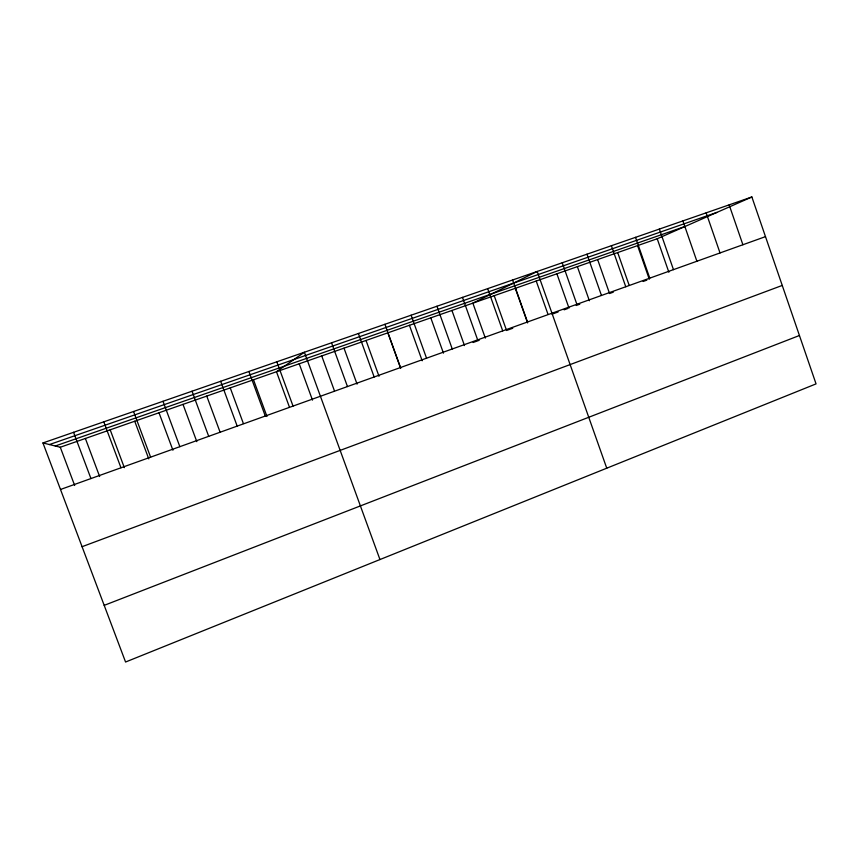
<?xml version="1.0" encoding="UTF-8"?>
<svg xmlns="http://www.w3.org/2000/svg" width="859" height="859" viewBox="0 0 859 859"><rect width="100%" height="100%" fill="white"/><g stroke="black" fill="none" stroke-linecap="round" stroke-linejoin="round"><path stroke-width="1.29" d="M42.95 442.943L60.28 447.238L657.221 238.759L751.872 196.979L816.05 383.887L125.564 662.021L42.95 442.943L751.872 196.979M104.197 605.359L799.428 335.504M82.077 546.7L782.238 285.435M473.073 342.505L479.204 340.304M512.759 328.256L506.574 330.479L494.204 295.689M552.036 314.158L558.092 311.989M564.148 309.82L567.788 308.51M576.185 305.493L579.782 304.204M613.294 292.178L609.557 293.52L597.639 259.568M643.112 281.473L646.827 280.141M60.495 489.48L765.487 236.644M49.446 444.554L717.018 212.356M55.287 445.993L685.042 226.475M85.374 438.466L99.644 476.52M73.573 432.313L90.947 478.56M60.28 447.238L74.669 485.485M134.723 421.232L148.768 458.889M110.188 429.801L124.34 467.661M103.778 421.833L120.979 467.79M162.995 401.293L179.853 446.68M159.001 412.76L172.927 450.223M133.585 411.493L150.604 457.16M206.751 396.074L220.001 431.927M192.019 391.221L208.705 436.329M183.01 404.374L196.818 441.644M253.491 379.753L266.966 416.475M248.927 371.475L265.291 416.035M230.244 387.871L243.387 423.541M220.656 381.289L237.181 426.118M276.823 361.8L293.037 406.082M289.386 406.994L276.48 371.732L304.376 352.244L379.957 559.553M321.728 355.927L334.441 390.845M299.222 363.786L312.493 400.133M366.041 340.454L379.002 376.263M358.407 333.485L374.159 376.994M343.997 348.142L357.065 384.134M331.563 342.805L347.466 386.561M409.432 325.293L422.188 360.759M384.918 324.294L400.519 367.534M387.849 332.83L400.702 368.468M436.941 306.244L452.253 348.979M430.788 317.83L443.448 353.135M411.096 315.21L426.547 358.203M487.687 288.635L502.719 330.876M485.335 338.102L472.858 303.141L537.197 271.455L606.755 468.198M462.475 297.386L477.647 339.874M451.931 310.453L464.494 345.576M512.598 279.991L527.49 321.996M515.314 288.313L527.598 322.93M562.237 262.768L576.861 304.29M556.9 273.796L568.991 308.08M536.22 281.011L547.967 314.233M586.965 254.189L601.461 295.464M577.377 266.644L589.381 300.757M635.52 237.342L649.758 278.144M637.561 245.62L649.297 279.261M617.696 252.557L629.089 285.102M611.393 245.717L625.76 286.756M682.905 220.903L696.885 261.243M659.358 229.074L673.467 269.64M657.221 238.759L668.871 272.239M706.162 212.839L720.025 252.943M729.151 204.861L742.895 244.74"/></g></svg>
